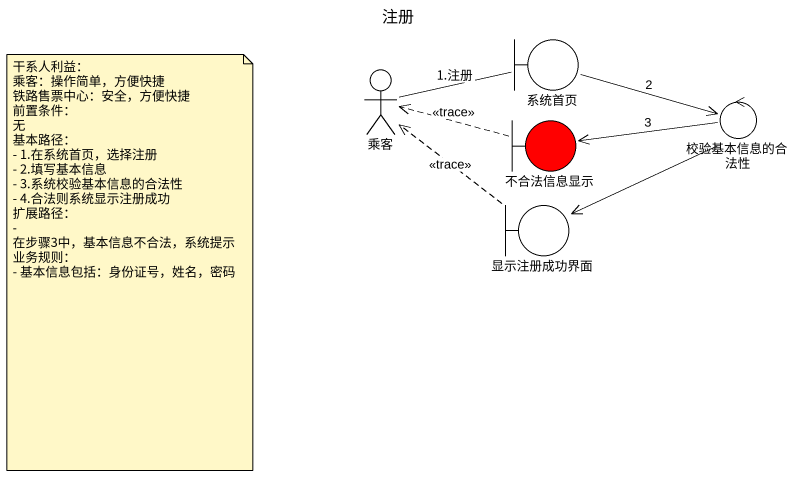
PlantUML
@startuml
title 注册
actor 乘客
boundary 系统首页
boundary 不合法信息显示 #FF0000
control 校验基本信息的合法性
boundary 显示注册成功界面
乘客 -right- 系统首页 : 1.注册
系统首页 -right-> 校验基本信息的合法性 : 2
不合法信息显示 .left.> 乘客 : <<trace>>
校验基本信息的合法性 -left-> 不合法信息显示 : 3
校验基本信息的合法性 -left-> 显示注册成功界面
显示注册成功界面 .up.> 乘客 : <<trace>>
note as N1
  干系人利益：
  乘客：操作简单，方便快捷
  铁路售票中心：安全，方便快捷
  前置条件：
  无
  基本路径：
  - 1.在系统首页，选择注册
  - 2.填写基本信息
  - 3.系统校验基本信息的合法性
  - 4.合法则系统显示注册成功
  扩展路径：
  - 在步骤3中，基本信息不合法，系统提示
  业务规则：
  - 基本信息包括：身份证号，姓名，密码
end note
@enduml
